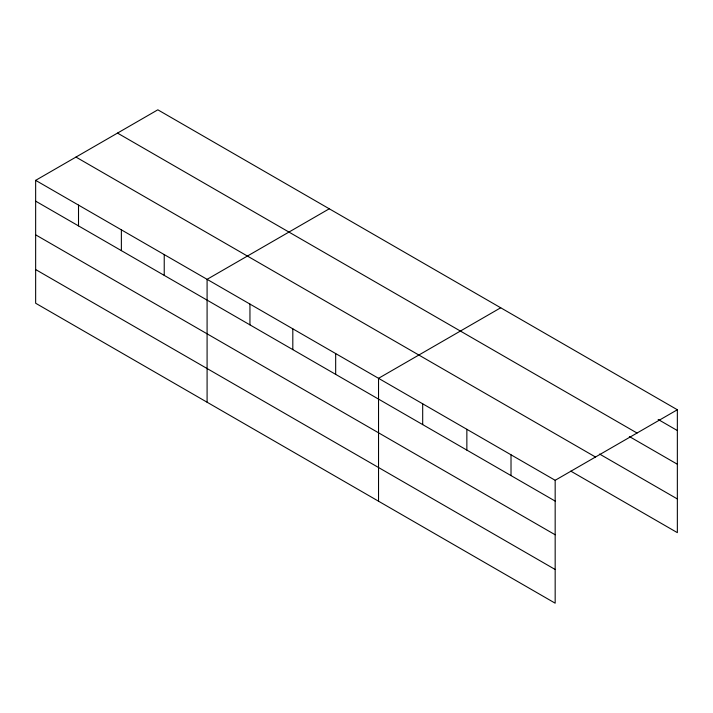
<?xml version="1.0" encoding="UTF-8"?>
<svg xmlns="http://www.w3.org/2000/svg" width="713" height="713" viewBox="0 0 713 713"><rect width="100%" height="100%" fill="white"/><g stroke="black" fill="none" stroke-linecap="round" stroke-linejoin="round"><path stroke-width="1.07" d="M35.65 180.353L555.169 480.295L555.169 603.189L35.65 303.239L35.65 180.353L157.831 109.811L677.35 409.761L677.35 532.647L570.792 471.124M329.272 208.793L207.091 279.336L207.091 402.221M500.713 307.775L378.532 378.318L378.532 501.203M555.169 480.295L677.35 409.761M658.152 419.458L677.35 430.545M117.511 133.09L637.03 433.032M629.347 436.525L677.35 464.234M599.588 454.056L677.35 498.948M75.97 157.074L595.489 457.015M35.65 201.146L555.169 501.087M35.65 234.835L555.169 534.777M35.65 269.55L555.169 569.491M511.016 454.805L511.016 475.589M466.855 429.306L466.855 450.09M422.693 403.808L422.693 424.6M335.671 353.568L335.671 374.361M292.811 328.827L292.811 349.611M249.951 304.077L249.951 324.87M164.231 254.594L164.231 275.378M121.37 229.844L121.37 250.628M78.51 205.103L78.51 225.887"/></g></svg>
